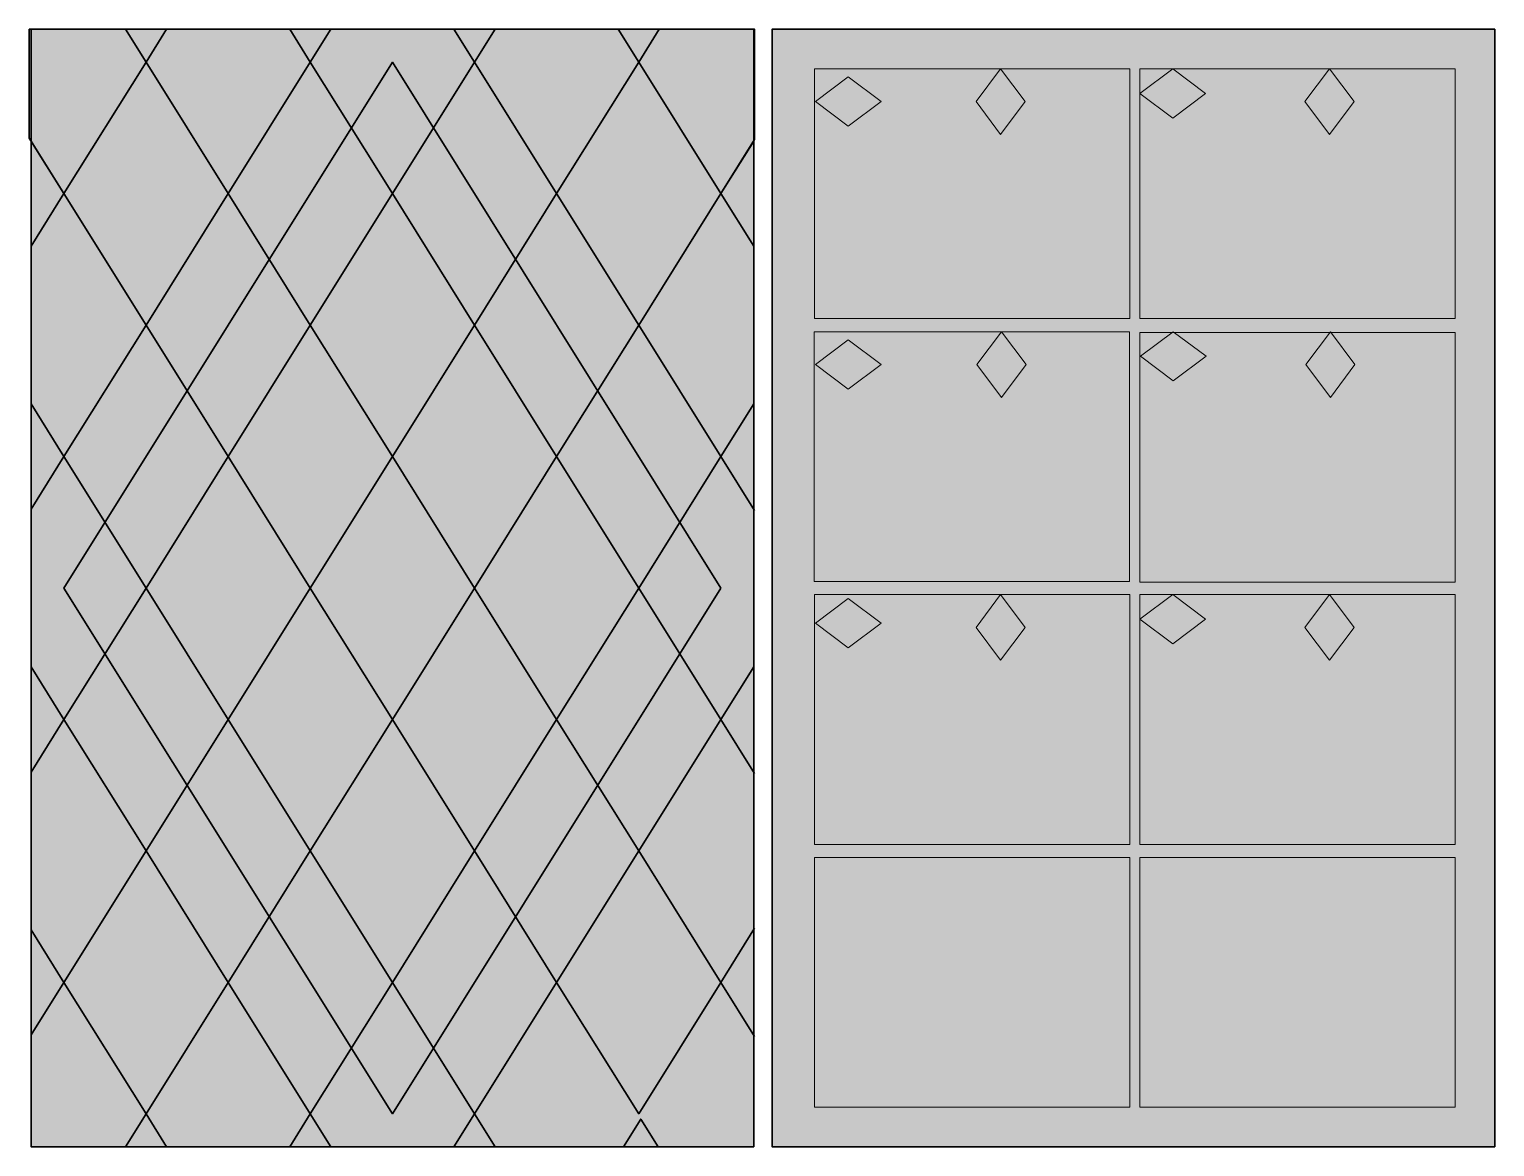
# Model space of a CAD drawing. Header units: inches. Extents: x -0.5 to 21.8, y -16.5 to 0.5.
import ezdxf

# ---------------------------------------------------------------- set-up
doc = ezdxf.new("R2010")
doc.units = ezdxf.units.IN
doc.header["$MEASUREMENT"] = 0
doc.layers.add('Layer 1', color=7, linetype='Continuous')

msp = doc.modelspace()

# ---------------------------------------------------------------- hatches: boundary and pattern name
at = {"layer": 'Layer 1', "true_color": 0xf1f1f2}
h = msp.add_hatch(color=7, dxfattribs=at)
h.dxf.hatch_style = 2
h.paths.add_polyline_path([(1.25, 0), (0.937, 0.5), (-0.528, 0.5), (-0.528, -1.156), (0, -2)])
at = {"layer": 'Layer 1', "true_color": 0x231f20}
h = msp.add_hatch(color=250, dxfattribs=at)
h.dxf.hatch_style = 2
h.paths.add_polyline_path([(10.5, -16.5), (-0.5, -16.5), (-0.5, 0.5), (10.5, 0.5)])
at = {"layer": 'Layer 1', "true_color": 0xf1f1f2}
h = msp.add_hatch(color=7, dxfattribs=at)
h.dxf.hatch_style = 2
h.paths.add_polyline_path([(3.437, 0.5), (3.75, 0), (2.5, -2), (1.25, 0), (1.562, 0.5)])
h = msp.add_hatch(color=7, dxfattribs=at)
h.dxf.hatch_style = 2
h.paths.add_polyline_path([(5.937, 0.5), (6.25, 0), (5, -2), (3.75, 0), (4.063, 0.5)])
h = msp.add_hatch(color=7, dxfattribs=at)
h.dxf.hatch_style = 2
h.paths.add_polyline_path([(8.437, 0.5), (8.75, 0), (7.5, -2), (6.25, 0), (6.563, 0.5)])
h = msp.add_hatch(color=7, dxfattribs=at)
h.dxf.hatch_style = 2
h.paths.add_polyline_path([(9.063, 0.5), (8.75, 0), (10, -2), (10.514, -1.178), (10.514, 0.5)])
at = {"layer": 'Layer 1', "true_color": 0xb5b7b9}
h = msp.add_hatch(color=9, dxfattribs=at)
h.dxf.hatch_style = 2
h.paths.add_polyline_path([(21.78, -16.5), (10.78, -16.5), (10.78, 0.5), (21.78, 0.5)])
at = {"layer": 'Layer 1', "true_color": 0xe0c300}
h = msp.add_hatch(color=52, dxfattribs=at)
h.dxf.hatch_style = 2
h.paths.add_polyline_path([(2.5, -2), (1.25, -4), (0, -2), (1.25, 0)])
at = {"layer": 'Layer 1', "true_color": 0xb5b7b9}
h = msp.add_hatch(color=9, dxfattribs=at)
h.dxf.hatch_style = 2
h.paths.add_polyline_path([(10, -8), (5, -16), (0, -8), (5, 0)])
at = {"layer": 'Layer 1', "true_color": 0xe0c300}
h = msp.add_hatch(color=52, dxfattribs=at)
h.dxf.hatch_style = 2
h.paths.add_polyline_path([(5, -2), (3.75, -4), (2.5, -2), (3.75, 0)])
h = msp.add_hatch(color=52, dxfattribs=at)
h.dxf.hatch_style = 2
h.paths.add_polyline_path([(7.5, -2), (6.25, -4), (5, -2), (6.25, 0)])
h = msp.add_hatch(color=52, dxfattribs=at)
h.dxf.hatch_style = 2
h.paths.add_polyline_path([(10, -2), (8.75, -4), (7.5, -2), (8.75, 0)])
at = {"layer": 'Layer 1', "true_color": 0x231f20}
h = msp.add_hatch(color=250, dxfattribs=at)
h.dxf.hatch_style = 2
h.paths.add_polyline_path([(16.225, -3.9), (11.425, -3.9), (11.425, -0.1), (16.225, -0.1)])
at = {"layer": 'Layer 1', "true_color": 0xe8d946}
h = msp.add_hatch(color=53, dxfattribs=at)
h.dxf.hatch_style = 2
h.paths.add_polyline_path([(14.634, -0.6), (14.259, -1.1), (13.884, -0.6), (14.259, -0.1)])
h = msp.add_hatch(color=53, dxfattribs=at)
h.dxf.hatch_style = 2
h.paths.add_polyline_path([(16.88, -0.1), (17.38, -0.475), (16.88, -0.85), (16.38, -0.475)])
h = msp.add_hatch(color=53, dxfattribs=at)
h.dxf.hatch_style = 2
h.paths.add_polyline_path([(19.642, -0.6), (19.267, -1.1), (18.892, -0.6), (19.267, -0.1)])
h = msp.add_hatch(color=53, dxfattribs=at)
h.dxf.hatch_style = 2
h.paths.add_polyline_path([(11.94, -0.225), (12.44, -0.6), (11.94, -0.975), (11.44, -0.6)])
at = {"layer": 'Layer 1', "true_color": 0xe0c300}
h = msp.add_hatch(color=52, dxfattribs=at)
h.dxf.hatch_style = 2
h.paths.add_polyline_path([(-0.5, -1.2), (0, -2), (-0.5, -2.8)])
h = msp.add_hatch(color=52, dxfattribs=at)
h.dxf.hatch_style = 2
h.paths.add_polyline_path([(10, -2), (10.5, -2.8), (10.5, -1.2)])
at = {"layer": 'Layer 1', "true_color": 0xe8d946}
h = msp.add_hatch(color=53, dxfattribs=at)
h.dxf.hatch_style = 2
h.paths.add_polyline_path([(11.94, -4.225), (12.44, -4.6), (11.94, -4.975), (11.44, -4.6)])
h = msp.add_hatch(color=53, dxfattribs=at)
h.dxf.hatch_style = 2
h.paths.add_polyline_path([(14.649, -4.6), (14.274, -5.1), (13.899, -4.6), (14.274, -4.1)])
at = {"layer": 'Layer 1', "true_color": 0x231f20}
h = msp.add_hatch(color=250, dxfattribs=at)
h.dxf.hatch_style = 2
h.paths.add_polyline_path([(21.18, -7.912), (16.38, -7.912), (16.38, -4.112), (21.18, -4.112)])
at = {"layer": 'Layer 1', "true_color": 0xe8d946}
h = msp.add_hatch(color=53, dxfattribs=at)
h.dxf.hatch_style = 2
h.paths.add_polyline_path([(16.886, -4.1), (17.386, -4.475), (16.886, -4.85), (16.386, -4.475)])
h = msp.add_hatch(color=53, dxfattribs=at)
h.dxf.hatch_style = 2
h.paths.add_polyline_path([(19.653, -4.6), (19.278, -5.1), (18.903, -4.6), (19.278, -4.1)])
at = {"layer": 'Layer 1', "true_color": 0xe0c300}
h = msp.add_hatch(color=52, dxfattribs=at)
h.dxf.hatch_style = 2
h.paths.add_polyline_path([(-0.5, -6.8), (0, -6), (1.25, -8), (0, -10), (-0.5, -9.2)])
h = msp.add_hatch(color=52, dxfattribs=at)
h.dxf.hatch_style = 2
h.paths.add_polyline_path([(3.75, -8), (2.5, -10), (1.25, -8), (2.5, -6)])
h = msp.add_hatch(color=52, dxfattribs=at)
h.dxf.hatch_style = 2
h.paths.add_polyline_path([(6.25, -8), (5, -10), (3.75, -8), (5, -6)])
h = msp.add_hatch(color=52, dxfattribs=at)
h.dxf.hatch_style = 2
h.paths.add_polyline_path([(8.75, -8), (7.5, -10), (6.25, -8), (7.5, -6)])
h = msp.add_hatch(color=52, dxfattribs=at)
h.dxf.hatch_style = 2
h.paths.add_polyline_path([(10.5, -9.2), (10, -10), (8.75, -8), (10, -6), (10.514, -6.823)])
at = {"layer": 'Layer 1', "true_color": 0x231f20}
h = msp.add_hatch(color=250, dxfattribs=at)
h.dxf.hatch_style = 2
h.paths.add_polyline_path([(16.225, -11.9), (11.425, -11.9), (11.425, -8.1), (16.225, -8.1)])
at = {"layer": 'Layer 1', "true_color": 0xe8d946}
h = msp.add_hatch(color=53, dxfattribs=at)
h.dxf.hatch_style = 2
h.paths.add_polyline_path([(11.94, -8.162), (12.44, -8.537), (11.94, -8.912), (11.44, -8.537)])
h = msp.add_hatch(color=53, dxfattribs=at)
h.dxf.hatch_style = 2
h.paths.add_polyline_path([(14.634, -8.6), (14.259, -9.1), (13.884, -8.6), (14.259, -8.1)])
h = msp.add_hatch(color=53, dxfattribs=at)
h.dxf.hatch_style = 2
h.paths.add_polyline_path([(16.88, -8.1), (17.38, -8.475), (16.88, -8.85), (16.38, -8.475)])
h = msp.add_hatch(color=53, dxfattribs=at)
h.dxf.hatch_style = 2
h.paths.add_polyline_path([(19.642, -8.6), (19.267, -9.1), (18.892, -8.6), (19.267, -8.1)])
at = {"layer": 'Layer 1', "true_color": 0xe0c300}
h = msp.add_hatch(color=52, dxfattribs=at)
h.dxf.hatch_style = 2
h.paths.add_polyline_path([(2.5, -14), (1.25, -16), (0, -14), (1.25, -12)])
h = msp.add_hatch(color=52, dxfattribs=at)
h.dxf.hatch_style = 2
h.paths.add_polyline_path([(5, -14), (3.75, -16), (2.5, -14), (3.75, -12)])
h = msp.add_hatch(color=52, dxfattribs=at)
h.dxf.hatch_style = 2
h.paths.add_polyline_path([(7.5, -14), (6.25, -16), (5, -14), (6.25, -12)])
h = msp.add_hatch(color=52, dxfattribs=at)
h.dxf.hatch_style = 2
h.paths.add_polyline_path([(10, -14), (8.75, -16), (7.5, -14), (8.75, -12)])
at = {"layer": 'Layer 1', "true_color": 0x231f20}
h = msp.add_hatch(color=250, dxfattribs=at)
h.dxf.hatch_style = 2
h.paths.add_polyline_path([(21.18, -15.9), (16.38, -15.9), (16.38, -12.1), (21.18, -12.1)])
at = {"layer": 'Layer 1', "true_color": 0xe0c300}
h = msp.add_hatch(color=52, dxfattribs=at)
h.dxf.hatch_style = 2
h.paths.add_polyline_path([(-0.5, -13.2), (0, -14), (-0.5, -14.8)])
h = msp.add_hatch(color=52, dxfattribs=at)
h.dxf.hatch_style = 2
h.paths.add_polyline_path([(10.514, -14.823), (10, -14), (10.514, -13.177)])

# ---------------------------------------------------------------- linework, layer by layer
at = {"layer": 'Layer 1', "color": 250, "lineweight": 35, "true_color": 0x231f20}
for points in [[(1.25, 0), (0.937, 0.5), (-0.528, 0.5), (-0.528, -1.156), (0, -2), (1.25, 0)], [(10.5, -16.5), (-0.5, -16.5), (-0.5, 0.5), (10.5, 0.5), (10.5, -16.5)], [(3.437, 0.5), (3.75, 0), (2.5, -2), (1.25, 0), (1.562, 0.5)], [(5.937, 0.5), (6.25, 0), (5, -2), (3.75, 0), (4.063, 0.5)], [(8.437, 0.5), (8.75, 0), (7.5, -2), (6.25, 0), (6.563, 0.5)], [(9.063, 0.5), (8.75, 0), (10, -2), (10.514, -1.178), (10.514, 0.5), (9.063, 0.5)], [(21.78, -16.5), (10.78, -16.5), (10.78, 0.5), (21.78, 0.5), (21.78, -16.5)], [(2.5, -2), (1.25, -4), (0, -2), (1.25, 0), (2.5, -2)], [(10, -8), (5, -16), (0, -8), (5, 0), (10, -8)], [(5, -2), (3.75, -4), (2.5, -2), (3.75, 0), (5, -2)], [(7.5, -2), (6.25, -4), (5, -2), (6.25, 0), (7.5, -2)], [(10, -2), (8.75, -4), (7.5, -2), (8.75, 0), (10, -2)], [(-0.5, -1.2), (0, -2), (-0.5, -2.8)], [(10, -2), (10.5, -2.8), (10.5, -1.2), (10, -2)], [(2.5, -6), (1.25, -8), (0, -6), (1.25, -4), (2.5, -6)], [(5, -6), (3.75, -8), (2.5, -6), (3.75, -4), (5, -6)], [(7.5, -6), (6.25, -8), (5, -6), (6.25, -4), (7.5, -6)], [(10, -6), (8.75, -8), (7.5, -6), (8.75, -4), (10, -6)], [(-0.5, -5.2), (0, -6), (-0.5, -6.8)], [(10.514, -6.823), (10, -6), (10.5, -5.2)], [(-0.5, -6.8), (0, -6), (1.25, -8), (0, -10), (-0.5, -9.2)], [(3.75, -8), (2.5, -10), (1.25, -8), (2.5, -6), (3.75, -8)], [(6.25, -8), (5, -10), (3.75, -8), (5, -6), (6.25, -8)], [(8.75, -8), (7.5, -10), (6.25, -8), (7.5, -6), (8.75, -8)], [(10.5, -9.2), (10, -10), (8.75, -8), (10, -6), (10.514, -6.823)], [(-0.5, -10.8), (0, -10), (1.25, -12), (0, -14), (-0.5, -13.2)], [(3.75, -12), (2.5, -14), (1.25, -12), (2.5, -10), (3.75, -12)], [(6.25, -12), (5, -14), (3.75, -12), (5, -10), (6.25, -12)], [(8.75, -12), (7.5, -14), (6.25, -12), (7.5, -10), (8.75, -12)], [(10.514, -13.177), (10, -14), (8.75, -12), (10, -10), (10.514, -10.823)], [(2.5, -14), (1.25, -16), (0, -14), (1.25, -12), (2.5, -14)], [(5, -14), (3.75, -16), (2.5, -14), (3.75, -12), (5, -14)], [(7.5, -14), (6.25, -16), (5, -14), (6.25, -12), (7.5, -14)], [(10, -14), (8.75, -16), (7.5, -14), (8.75, -12), (10, -14)], [(-0.5, -13.2), (0, -14), (-0.5, -14.8)], [(10.514, -14.823), (10, -14), (10.514, -13.177)], [(0.937, -16.5), (1.25, -16), (1.562, -16.5)], [(3.437, -16.5), (3.75, -16), (4.063, -16.5)], [(5.937, -16.5), (6.25, -16), (6.563, -16.5)], [(8.517, -16.5), (8.78, -16.079), (9.043, -16.5)]]:
    msp.add_lwpolyline(points, dxfattribs=at)
at = {"layer": 'Layer 1', "lineweight": 0}
for points in [[(16.225, -3.9), (11.425, -3.9), (11.425, -0.1), (16.225, -0.1), (16.225, -3.9)], [(14.634, -0.6), (14.259, -1.1), (13.884, -0.6), (14.259, -0.1), (14.634, -0.6)], [(21.18, -3.9), (16.38, -3.9), (16.38, -0.1), (21.18, -0.1), (21.18, -3.9)], [(16.88, -0.1), (17.38, -0.475), (16.88, -0.85), (16.38, -0.475), (16.88, -0.1)], [(19.642, -0.6), (19.267, -1.1), (18.892, -0.6), (19.267, -0.1), (19.642, -0.6)], [(11.94, -0.225), (12.44, -0.6), (11.94, -0.975), (11.44, -0.6), (11.94, -0.225)], [(16.221, -7.9), (11.421, -7.9), (11.421, -4.1), (16.221, -4.1), (16.221, -7.9)], [(11.94, -4.225), (12.44, -4.6), (11.94, -4.975), (11.44, -4.6), (11.94, -4.225)], [(14.649, -4.6), (14.274, -5.1), (13.899, -4.6), (14.274, -4.1), (14.649, -4.6)], [(21.18, -7.912), (16.38, -7.912), (16.38, -4.112), (21.18, -4.112), (21.18, -7.912)], [(16.886, -4.1), (17.386, -4.475), (16.886, -4.85), (16.386, -4.475), (16.886, -4.1)], [(19.653, -4.6), (19.278, -5.1), (18.903, -4.6), (19.278, -4.1), (19.653, -4.6)], [(16.225, -11.9), (11.425, -11.9), (11.425, -8.1), (16.225, -8.1), (16.225, -11.9)], [(11.94, -8.162), (12.44, -8.537), (11.94, -8.912), (11.44, -8.537), (11.94, -8.162)], [(14.634, -8.6), (14.259, -9.1), (13.884, -8.6), (14.259, -8.1), (14.634, -8.6)], [(21.18, -11.9), (16.38, -11.9), (16.38, -8.1), (21.18, -8.1), (21.18, -11.9)], [(16.88, -8.1), (17.38, -8.475), (16.88, -8.85), (16.38, -8.475), (16.88, -8.1)], [(19.642, -8.6), (19.267, -9.1), (18.892, -8.6), (19.267, -8.1), (19.642, -8.6)], [(16.225, -15.9), (11.425, -15.9), (11.425, -12.1), (16.225, -12.1), (16.225, -15.9)], [(21.18, -15.9), (16.38, -15.9), (16.38, -12.1), (21.18, -12.1), (21.18, -15.9)]]:
    msp.add_lwpolyline(points, dxfattribs=at)

doc.saveas('drawing.dxf')
